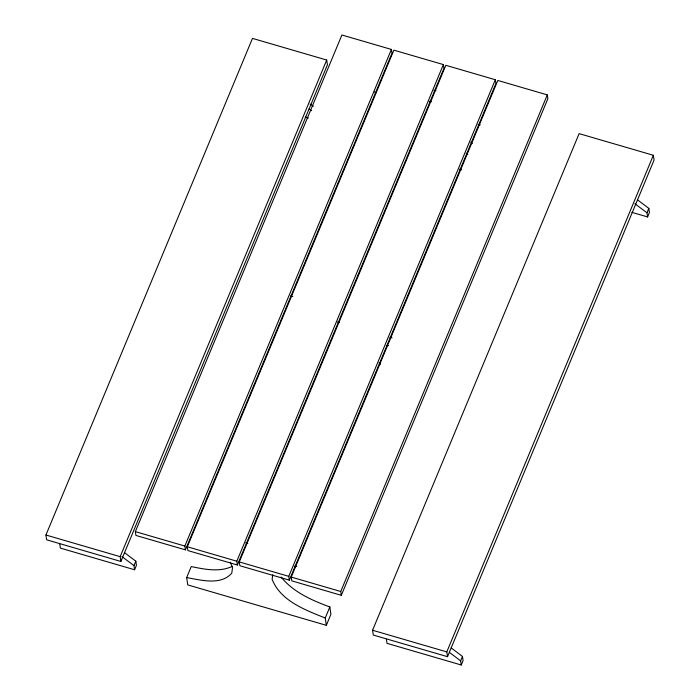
<?xml version="1.0" encoding="UTF-8"?>
<svg xmlns="http://www.w3.org/2000/svg" width="700" height="700" viewBox="0 0 700 700"><rect width="100%" height="100%" fill="white"/><g stroke="black" fill="none" stroke-linecap="round" stroke-linejoin="round"><path stroke-width="1.05" d="M272.746 574.753L272.116 579.303C280.56 600.924 305.27 609.989 325.238 618.012L326.331 625.319L187.749 584.911L186.664 577.605L191.249 566.571C204.619 569.327 219.433 572.425 232.348 566.352M45.929 535.01L252.473 38.386L326.707 60.034L327.425 64.829L120.881 561.452L46.646 539.805L45.929 535.01L120.164 556.657L120.881 561.452M120.164 556.657L326.707 60.034M135.354 531.624L341.906 35L391.396 49.429L391.965 53.235L185.421 549.859L135.923 535.43L135.354 531.624L184.852 546.053L185.421 549.859M59.745 543.961L60.366 548.109L134.601 569.756L133.98 565.609L135.817 561.19L124.565 552.685M134.601 569.756L136.439 565.337L135.817 561.19M184.852 546.053L391.396 49.429M187.32 546.77L393.873 50.155L443.363 64.584L443.931 68.39L237.388 565.014L187.889 550.576L187.32 546.77L236.819 561.207L237.388 565.014M236.819 561.207L443.363 64.584M239.286 561.925L445.839 65.301L495.329 79.739L495.898 83.545L289.354 580.16L239.855 565.731L239.286 561.925L288.785 576.354L289.354 580.16M288.785 576.354L495.329 79.739M291.252 577.08L497.805 80.456L547.295 94.894L547.864 98.7L341.32 595.315L291.821 580.886L291.252 577.08L340.751 591.509L341.32 595.315M325.238 618.012L329.831 606.979C311.999 600.355 293.283 592.235 281.129 577.01M326.331 625.319L330.916 614.285L329.831 606.979M340.751 591.509L547.295 94.894M372.575 630.254L579.119 133.63L653.354 155.278L654.071 160.072L447.527 656.696L373.293 635.049L372.575 630.254L446.81 651.901L447.527 656.696M446.81 651.901L653.354 155.278M386.391 639.205L387.012 643.352L461.248 665L460.626 660.852L462.464 656.442L451.211 647.929M631.916 212.362L647.596 216.939L646.975 212.791L648.812 208.381L637.56 199.867M461.248 665L463.085 660.581L462.464 656.442M647.596 216.939L649.434 212.52L648.812 208.381M478.126 124.74L480.235 124.889M386.33 345.459L388.439 345.608M294.534 566.178L296.642 566.326M186.664 577.605C201.023 580.02 220.596 585.742 231.761 573.212L232.523 567.753L230.352 562.249M433.886 90.212L435.986 90.825M429.301 101.246L431.401 101.859M305.27 117.119L308.402 118.029M459.532 169.181L461.633 169.794M290.649 295.934L292.749 296.546M337.496 321.965L339.596 322.578M389.988 337.277L392.088 337.881M245.7 542.684L247.8 543.296M374.386 91.98L376.285 92.715M634.9 203.735L646.975 212.791M310.091 104.072L313.39 106.251M309.076 109.034L311.553 110.67M449.374 652.347L460.626 660.852M121.905 556.553L133.98 565.609M470.82 142.179L472.36 143.482M466.226 153.221L467.766 154.516M379.015 362.906L380.555 364.201"/></g></svg>
